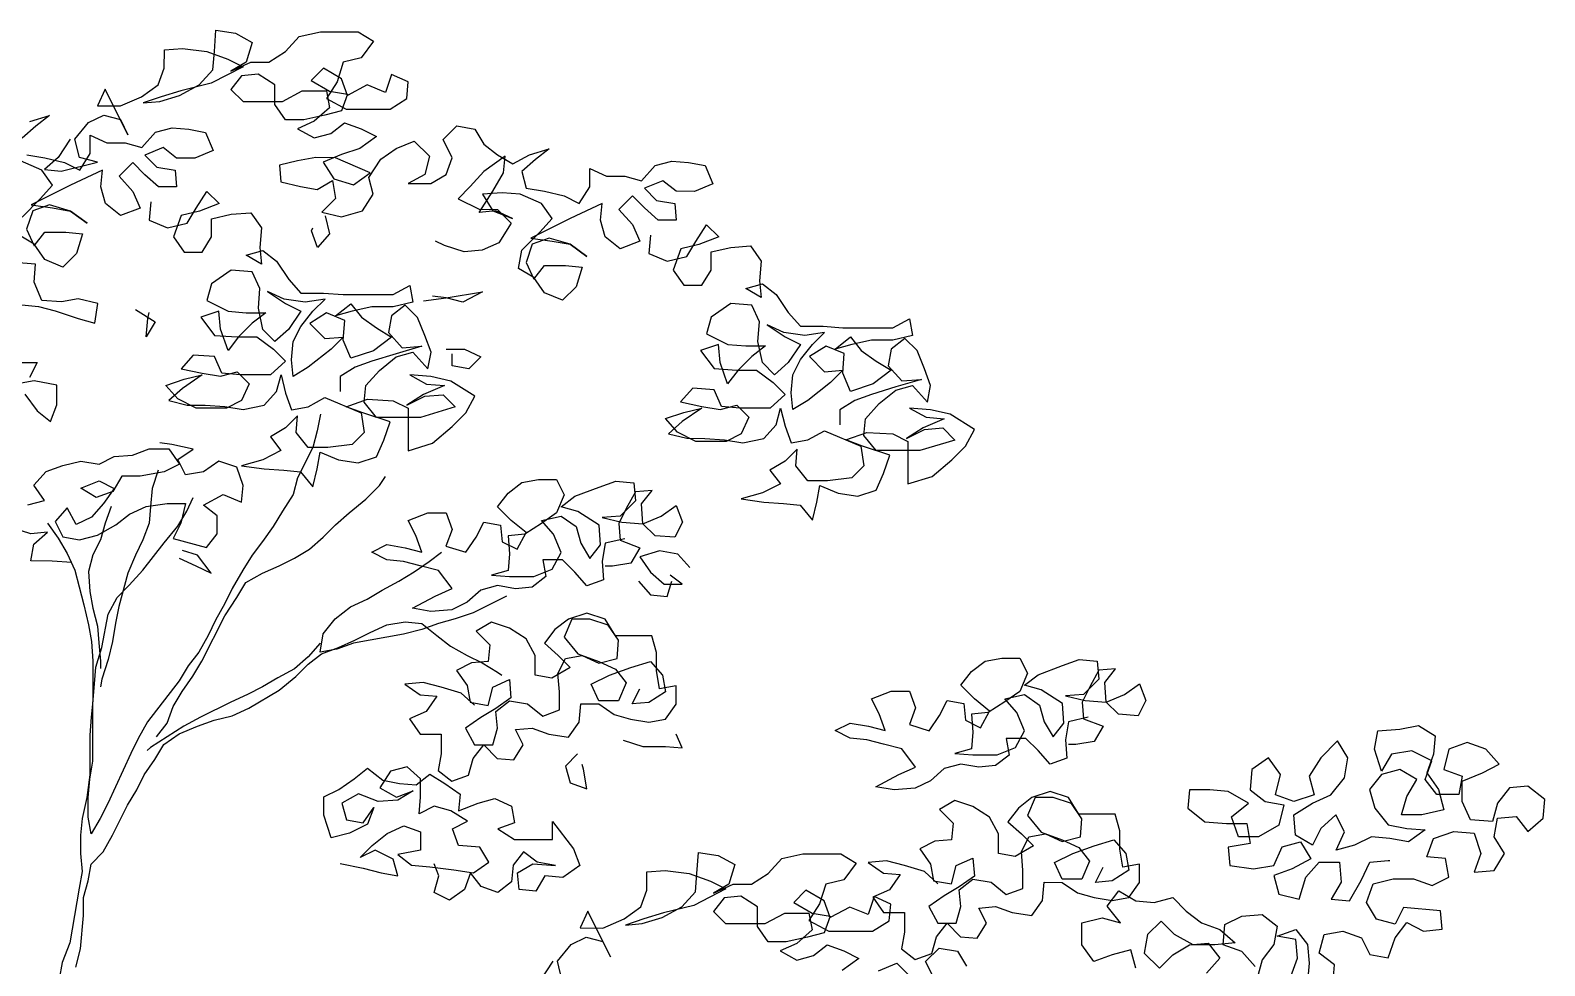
# Model space of a CAD drawing. Header units: millimetres. Extents: x 2002 to 2114, y 811 to 859.
# Drawn here: x 2019.863 to 2020.705, y 819.594 to 820.113 of the extents above; entities that cross this region are included whole.
import ezdxf

# ---------------------------------------------------------------- set-up
doc = ezdxf.new("R2010")
doc.units = ezdxf.units.MM
doc.header["$LTSCALE"] = 0.04
doc.layers.add('0_Architettonico', color=8, linetype='Continuous')

msp = doc.modelspace()

# ---------------------------------------------------------------- linework, layer by layer
at = {"layer": '0_Architettonico'}
for points in [[(2019.88553, 820.05272), (2019.87878, 820.04263), (2019.8712, 820.0359), (2019.88046, 820.03505), (2019.90067, 820.04008), (2019.89057, 820.04262), (2019.88805, 820.05272), (2019.89564, 820.06198), (2019.90406, 820.06618), (2019.91332, 820.06364), (2019.91752, 820.05522), (2019.90492, 820.08049), (2019.9007, 820.07123), (2019.91333, 820.07122), (2019.92512, 820.07626), (2019.93439, 820.08299), (2019.93776, 820.09225), (2019.93777, 820.10235), (2019.94788, 820.10318), (2019.96135, 820.10149), (2019.97313, 820.09727), (2019.98154, 820.09305), (2019.96386, 820.0838), (2019.94701, 820.07961), (2019.93607, 820.07625), (2019.92596, 820.07289), (2019.93522, 820.07373), (2019.94617, 820.07708), (2019.95712, 820.08297), (2019.9647, 820.09138), (2019.96556, 820.10148), (2019.96641, 820.11327), (2019.97735, 820.11158), (2019.98661, 820.10652), (2019.98323, 820.09557), (2019.97481, 820.09053), (2019.98576, 820.09557), (2019.99586, 820.09556), (2020.00513, 820.10145), (2020.01271, 820.10986), (2020.0245, 820.11237), (2020.04555, 820.11235), (2020.05396, 820.1073), (2020.04722, 820.09804), (2020.03711, 820.09552), (2020.03374, 820.08458), (2020.02783, 820.07533), (2020.03877, 820.06942), (2020.06319, 820.0694), (2020.07246, 820.07529), (2020.07331, 820.08455), (2020.06405, 820.08876), (2020.06067, 820.07866), (2020.05057, 820.08288), (2020.03962, 820.077), (2020.03626, 820.08626), (2020.02617, 820.09217), (2020.01942, 820.08544), (2020.02952, 820.07953), (2020.03962, 820.07784), (2020.03625, 820.06858), (2020.02698, 820.06607), (2020.0152, 820.06355), (2020.00509, 820.06356), (2019.99921, 820.07198), (2019.99922, 820.08293), (2019.98996, 820.08883), (2019.9807, 820.088), (2019.9748, 820.08043), (2019.98153, 820.07368), (2020.00342, 820.07366), (2020.01437, 820.07955), (2020.02784, 820.07954), (2020.02951, 820.07027), (2020.02109, 820.0627), (2020.01182, 820.0585), (2020.02108, 820.05344), (2020.03034, 820.05596), (2020.03793, 820.06185), (2020.04718, 820.05847), (2020.0556, 820.05425), (2020.04633, 820.04753), (2020.03623, 820.04417), (2020.02612, 820.03997), (2020.032, 820.0307), (2020.04295, 820.02732), (2020.05221, 820.03405), (2020.03286, 820.04249), (2020.02191, 820.0425), (2020.01181, 820.04082), (2020.0017, 820.03831), (2020.00253, 820.02904), (2020.01348, 820.02651), (2020.02274, 820.02482), (2020.03116, 820.02986), (2020.03284, 820.01975), (2020.02525, 820.01218), (2020.03619, 820.00965), (2020.04798, 820.01301), (2020.05389, 820.02226), (2020.05137, 820.03152), (2020.05811, 820.04162), (2020.06654, 820.04751), (2020.07664, 820.05171), (2020.08506, 820.04328), (2020.08252, 820.03318), (2020.07326, 820.02814), (2020.08588, 820.02813), (2020.09431, 820.03317), (2020.09768, 820.04243), (2020.09264, 820.05253), (2020.10023, 820.06011), (2020.11033, 820.05841), (2020.11537, 820.04999), (2020.12294, 820.04409), (2020.13136, 820.03903), (2020.14062, 820.04407), (2020.15157, 820.04743), (2020.14399, 820.04154), (2020.13641, 820.03481), (2020.13892, 820.02555), (2020.14903, 820.02386), (2020.15997, 820.02132), (2020.16838, 820.0171), (2020.17429, 820.02636), (2020.17429, 820.03646), (2020.18355, 820.03225), (2020.19365, 820.03224), (2020.20291, 820.0297), (2020.2105, 820.03811), (2020.21976, 820.04063), (2020.22902, 820.03978), (2020.23828, 820.03809), (2020.24248, 820.02798), (2020.23238, 820.02378), (2020.22227, 820.02379), (2020.2147, 820.02969), (2020.20459, 820.02549), (2020.21132, 820.01875), (2020.22142, 820.01706), (2020.22226, 820.00779), (2020.21216, 820.0078), (2020.20458, 820.01455), (2020.19785, 820.02129), (2020.19027, 820.01372), (2020.19784, 820.00529), (2020.20204, 819.99603), (2020.19109, 819.99183), (2020.18268, 819.99857), (2020.18016, 820.00783), (2020.18101, 820.01709), (2020.16332, 820.00869), (2020.14142, 819.99776), (2020.15321, 819.99607), (2020.16331, 819.99438), (2020.17257, 819.98763), (2020.16331, 819.99438), (2020.15153, 819.99776), (2020.14226, 819.9944), (2020.13889, 819.9843), (2020.14309, 819.97503), (2020.14899, 819.9826), (2020.16077, 819.98259), (2020.17003, 819.98174), (2020.16666, 819.9708), (2020.15907, 819.96323), (2020.14897, 819.96745), (2020.14309, 819.97587), (2020.13467, 819.98093), (2020.13637, 819.99103), (2020.14648, 820.00113), (2020.15322, 820.0087), (2020.14734, 820.01712), (2020.13555, 820.02219), (2020.12545, 820.02304), (2020.1145, 820.02221), (2020.12039, 820.01294), (2020.13133, 820.00872), (2020.12207, 820.01294), (2020.11281, 820.0121), (2020.1204, 820.02388), (2020.1263, 820.03398), (2020.12715, 820.04324), (2020.11536, 820.03483), (2020.10777, 820.02642), (2020.10103, 820.01969), (2020.11281, 820.01379), (2020.12292, 820.01378), (2020.13049, 820.00619), (2020.12374, 819.99526), (2020.11448, 819.99105), (2020.10437, 819.99022), (2020.09343, 819.9936), (2020.08838, 819.99613)], [(2019.86297, 820.06255), (2019.87392, 820.06591), (2019.86633, 820.06002), (2019.85875, 820.0533)], [(2019.86127, 820.04403), (2019.87137, 820.04234), (2019.88231, 820.0398), (2019.89073, 820.03559), (2019.89663, 820.04484), (2019.89664, 820.05495), (2019.9059, 820.05073), (2019.916, 820.05072), (2019.92526, 820.04818), (2019.93284, 820.0566), (2019.94211, 820.05911), (2019.95137, 820.05826), (2019.96063, 820.05657), (2019.96483, 820.04646), (2019.95472, 820.04226), (2019.94462, 820.04227), (2019.93705, 820.04817), (2019.92694, 820.04397), (2019.93367, 820.03723), (2019.94377, 820.03554), (2019.9446, 820.02628), (2019.9345, 820.02629), (2019.92693, 820.03303), (2019.9202, 820.03977), (2019.91262, 820.0322), (2019.92019, 820.02377), (2019.92439, 820.01451), (2019.91344, 820.01031), (2019.90502, 820.01705), (2019.90251, 820.02631), (2019.90336, 820.03558), (2019.88567, 820.02717), (2019.86377, 820.01625), (2019.87555, 820.01455), (2019.88566, 820.01286), (2019.89491, 820.00612), (2019.88566, 820.01286), (2019.87387, 820.01624), (2019.86461, 820.01288), (2019.86123, 820.00278), (2019.86543, 819.99351), (2019.87133, 820.00109), (2019.88312, 820.00107), (2019.89238, 820.00022), (2019.889, 819.98928), (2019.88142, 819.98171), (2019.87132, 819.98593), (2019.86543, 819.99436), (2019.85702, 819.99941)], [(2019.85871, 820.00952), (2019.86882, 820.01961), (2019.87557, 820.02718), (2019.86968, 820.03561), (2019.8579, 820.04067)], [(2019.93028, 820.01787), (2019.92943, 820.00777), (2019.93953, 820.00355), (2019.95048, 820.00606), (2019.95554, 820.01448), (2019.96144, 820.02373), (2019.96817, 820.01699), (2019.95722, 820.01279), (2019.94711, 820.01028), (2019.94289, 819.99849), (2019.94878, 819.99007), (2019.95888, 819.99006), (2019.96394, 819.99847), (2019.96395, 820.00858), (2019.9749, 820.01109), (2019.98584, 820.01193), (2019.99173, 820.0035), (2019.99088, 819.99256), (2019.99171, 819.98329), (2019.9833, 819.98835), (2019.99256, 819.99087), (2020.00013, 819.98497), (2020.00686, 819.97486), (2020.01359, 819.96728), (2020.02622, 819.96727), (2020.03716, 819.96641), (2020.06494, 819.96639), (2020.07421, 819.97143), (2020.07589, 819.96217), (2020.06494, 819.95965), (2020.05315, 819.95966), (2020.0422, 819.95715), (2020.03294, 819.95463), (2020.04137, 819.96136), (2020.04725, 819.95378), (2020.05567, 819.94788), (2020.06408, 819.94282), (2020.05397, 819.93525), (2020.04134, 819.93105), (2020.03714, 819.94116), (2020.03799, 819.9521), (2020.02789, 819.95632), (2020.01862, 819.95043), (2020.02704, 819.94201), (2020.03714, 819.94284), (2020.0304, 819.93611), (2020.01776, 819.92602), (2020.00934, 819.92098), (2020.0085, 819.93024), (2020.00935, 819.94034), (2020.01357, 819.94876), (2020.02031, 819.95717), (2020.02706, 819.9639), (2020.01611, 819.96222), (2020.00432, 819.96392), (2019.99507, 819.96814), (2020.00516, 819.96139), (2020.01358, 819.95717), (2020.00683, 819.94708), (2019.99925, 819.94035), (2019.99252, 819.94709), (2019.99001, 819.95888), (2019.99086, 819.96982), (2019.98666, 819.97909), (2019.97487, 819.97994), (2019.96392, 819.97238), (2019.96138, 819.96312), (2019.97317, 819.95721), (2019.98327, 819.95636), (2019.99421, 819.95635), (2019.98663, 819.95046), (2019.97905, 819.94289), (2019.97315, 819.93532), (2019.96895, 819.94711), (2019.96811, 819.95722), (2019.95801, 819.95386), (2019.96558, 819.94375), (2019.9782, 819.94289), (2019.98915, 819.94288), (2019.9984, 819.93614), (2020.00513, 819.9294), (2019.99671, 819.92183), (2019.97987, 819.92184), (2019.96977, 819.9227), (2019.96557, 819.93196), (2019.95378, 819.93281), (2019.94704, 819.92524), (2019.95882, 819.92271), (2019.96892, 819.92101), (2019.97819, 819.92353), (2019.98492, 819.91679), (2019.9807, 819.90753), (2019.97227, 819.90333), (2019.95544, 819.90334), (2019.94534, 819.90841), (2019.93861, 819.91599), (2019.94872, 819.91935), (2019.95882, 819.92186), (2019.94787, 819.9143), (2019.94028, 819.90757), (2019.95039, 819.90503), (2019.96049, 819.90502), (2019.97143, 819.90417), (2019.98153, 819.90248), (2019.99332, 819.90499), (2020.00007, 819.91257), (2020.0026, 819.92182), (2020.00512, 819.91172), (2020.00848, 819.90245), (2020.01774, 819.90413), (2020.027, 819.90917), (2020.0472, 819.90074), (2020.04888, 819.88979), (2020.04214, 819.88306), (2020.02866, 819.88139), (2020.01772, 819.8814), (2020.01099, 819.88982), (2020.01184, 819.89908), (2020.0051, 819.89235), (2019.99668, 819.88731), (2020.00256, 819.87973), (2019.99245, 819.87469), (2019.98066, 819.87133), (2019.99329, 819.86963), (2020.00424, 819.86878), (2020.0135, 819.86793), (2020.02022, 819.85951), (2020.02276, 819.86961), (2020.02445, 819.87887), (2020.03455, 819.87465), (2020.04549, 819.87295), (2020.0556, 819.87631), (2020.05982, 819.88557), (2020.0632, 819.89567), (2020.04805, 819.90073), (2020.03879, 819.90411), (2020.05058, 819.90831), (2020.06489, 819.90745), (2020.07331, 819.90324), (2020.07328, 819.87966), (2020.08676, 819.88386), (2020.09771, 819.89311), (2020.1053, 819.90068), (2020.11036, 819.90994), (2020.09689, 819.91837), (2020.08595, 819.92091), (2020.07416, 819.92176), (2020.08342, 819.9167), (2020.09352, 819.91585), (2020.08173, 819.91081), (2020.07247, 819.90492), (2020.08257, 819.90996), (2020.09268, 819.9108), (2020.09941, 819.90405), (2020.08004, 819.89818), (2020.05562, 819.8982), (2020.04889, 819.90663), (2020.04974, 819.91589), (2020.05733, 819.9243), (2020.0666, 819.93187), (2020.07586, 819.93439), (2020.08427, 819.92512), (2020.08596, 819.93438), (2020.0826, 819.94364), (2020.0784, 819.95375), (2020.07167, 819.96049), (2020.06409, 819.9546), (2020.0624, 819.94534), (2020.06997, 819.93692), (2020.08091, 819.93775), (2020.0666, 819.93355), (2020.05312, 819.92936), (2020.04386, 819.926), (2020.03544, 819.92095), (2020.03543, 819.91253)], [(2020.0271, 820.0102), (2020.02961, 820.0001), (2020.02287, 819.99253), (2020.01951, 820.00179), (2020.02036, 820.00347)], [(2020.20794, 819.99939), (2020.20709, 819.98929), (2020.21719, 819.98507), (2020.22813, 819.98758), (2020.23319, 819.996), (2020.23909, 820.00525), (2020.24582, 819.99851), (2020.23487, 819.99431), (2020.22477, 819.9918), (2020.22055, 819.98001), (2020.22643, 819.97159), (2020.23654, 819.97158), (2020.2416, 819.97999), (2020.24161, 819.9901), (2020.25255, 819.99261), (2020.2635, 819.99344), (2020.26939, 819.98502), (2020.26853, 819.97407), (2020.26937, 819.96481), (2020.26095, 819.96987), (2020.27022, 819.97239), (2020.27779, 819.96649), (2020.28451, 819.95638), (2020.29124, 819.9488), (2020.30387, 819.94878), (2020.31482, 819.94793), (2020.3426, 819.94791), (2020.35186, 819.95295), (2020.35354, 819.94369), (2020.34259, 819.94117), (2020.33081, 819.94118), (2020.31986, 819.93867), (2020.31059, 819.93615), (2020.31902, 819.94288), (2020.32491, 819.93529), (2020.33332, 819.92939), (2020.34174, 819.92433), (2020.33163, 819.91677), (2020.31899, 819.91257), (2020.31479, 819.92267), (2020.31564, 819.93362), (2020.30554, 819.93784), (2020.29628, 819.93195), (2020.30469, 819.92353), (2020.31479, 819.92436), (2020.30805, 819.91763), (2020.29541, 819.90754), (2020.28699, 819.90249), (2020.28616, 819.91176), (2020.28701, 819.92186), (2020.29123, 819.93027), (2020.29797, 819.93869), (2020.30471, 819.94542), (2020.29376, 819.94374), (2020.28198, 819.94544), (2020.27272, 819.94965), (2020.28282, 819.94291), (2020.29123, 819.93869), (2020.28449, 819.9286), (2020.2769, 819.92187), (2020.27018, 819.92861), (2020.26766, 819.9404), (2020.26851, 819.95134), (2020.26431, 819.96061), (2020.25253, 819.96146), (2020.24157, 819.95389), (2020.23904, 819.94463), (2020.25082, 819.93873), (2020.26092, 819.93788), (2020.27187, 819.93787), (2020.26429, 819.93198), (2020.2567, 819.92441), (2020.2508, 819.91684), (2020.2466, 819.92863), (2020.24577, 819.93873), (2020.23566, 819.93538), (2020.24323, 819.92527), (2020.25586, 819.92441), (2020.2668, 819.9244), (2020.27606, 819.91766), (2020.28279, 819.91092), (2020.27436, 819.90335), (2020.25752, 819.90336), (2020.24742, 819.90421), (2020.24322, 819.91348), (2020.23143, 819.91433), (2020.22469, 819.90676), (2020.23648, 819.90422), (2020.24658, 819.90253), (2020.25584, 819.90505), (2020.26257, 819.89831), (2020.25835, 819.88905), (2020.24993, 819.88485), (2020.23309, 819.88486), (2020.22299, 819.88992), (2020.21626, 819.89751), (2020.22637, 819.90087), (2020.23648, 819.90338), (2020.22552, 819.89581), (2020.21794, 819.88909), (2020.22804, 819.88655), (2020.23814, 819.88654), (2020.24909, 819.88569), (2020.25919, 819.884), (2020.27098, 819.88651), (2020.27772, 819.89408), (2020.28026, 819.90334), (2020.28277, 819.89324), (2020.28613, 819.88397), (2020.29539, 819.88565), (2020.30466, 819.89069), (2020.32486, 819.88225), (2020.32653, 819.87131), (2020.31979, 819.86458), (2020.30632, 819.86291), (2020.29537, 819.86292), (2020.28865, 819.87134), (2020.2895, 819.8806), (2020.28275, 819.87387), (2020.27433, 819.86883), (2020.28022, 819.86125), (2020.27011, 819.8562), (2020.25832, 819.85285), (2020.27095, 819.85115), (2020.28189, 819.8503), (2020.29115, 819.84945), (2020.29788, 819.84102), (2020.30041, 819.85112), (2020.30211, 819.86038), (2020.31221, 819.85616), (2020.32315, 819.85447), (2020.33326, 819.85783), (2020.33747, 819.86709), (2020.34085, 819.87719), (2020.3257, 819.88225), (2020.31644, 819.88563), (2020.32823, 819.88983), (2020.34254, 819.88897), (2020.35096, 819.88475), (2020.35094, 819.86118), (2020.36441, 819.86538), (2020.37537, 819.87463), (2020.38295, 819.8822), (2020.38801, 819.89146), (2020.37455, 819.89989), (2020.36361, 819.90242), (2020.35182, 819.90328), (2020.36108, 819.89822), (2020.37118, 819.89737), (2020.35939, 819.89232), (2020.35012, 819.88644), (2020.36023, 819.89148), (2020.37033, 819.89231), (2020.37706, 819.88557), (2020.35769, 819.8797), (2020.33328, 819.87972), (2020.32655, 819.88814), (2020.3274, 819.89741), (2020.33498, 819.90582), (2020.34425, 819.91339), (2020.35351, 819.9159), (2020.36193, 819.90663), (2020.36362, 819.91589), (2020.36026, 819.92516), (2020.35606, 819.93527), (2020.34933, 819.94201), (2020.34175, 819.93612), (2020.34005, 819.92686), (2020.34762, 819.91843), (2020.35857, 819.91927), (2020.34425, 819.91507), (2020.33078, 819.91087), (2020.32151, 819.90751), (2020.31309, 819.90247), (2020.31308, 819.89405)], [(2019.85867, 819.96068), (2019.86793, 819.95983), (2019.87719, 819.9573), (2019.88981, 819.95308), (2019.89907, 819.95054), (2019.90076, 819.96149), (2019.88982, 819.96402), (2019.88056, 819.96235), (2019.86961, 819.9632), (2019.86541, 819.97331), (2019.86626, 819.98341), (2019.85448, 819.98426)], [(2020.08178, 819.96301), (2020.09441, 819.96468), (2020.11462, 819.96803), (2020.10367, 819.96214), (2020.09441, 819.96468), (2020.08683, 819.96553)], [(2019.92181, 819.9581), (2019.93275, 819.95136), (2019.92769, 819.94294), (2019.92854, 819.95304), (2019.92938, 819.95641)], [(2020.09438, 819.93605), (2020.10449, 819.93604), (2020.11374, 819.93183), (2020.107, 819.9251), (2020.09774, 819.92679), (2020.09775, 819.93352)], [(2019.85611, 819.92869), (2019.86706, 819.92868), (2019.86284, 819.92027)], [(2019.86031, 819.91101), (2019.86703, 819.90174), (2019.8746, 819.89584), (2019.87798, 819.9051), (2019.87799, 819.91604), (2019.86536, 819.91858), (2019.8561, 819.91691)], [(2020.02447, 819.89991), (2020.02278, 819.89065), (2020.02024, 819.8814), (2020.01181, 819.86456), (2020.00928, 819.85531), (2020.00337, 819.84605), (2019.99831, 819.83764), (2019.99241, 819.82922), (2019.98651, 819.82165), (2019.98145, 819.81323), (2019.97555, 819.80314), (2019.97133, 819.79472), (2019.96627, 819.78547), (2019.96206, 819.77705), (2019.957, 819.76779), (2019.9511, 819.76022), (2019.94604, 819.75181), (2019.92833, 819.72909), (2019.92327, 819.71983), (2019.91906, 819.71142), (2019.9064, 819.68365), (2019.90219, 819.67523), (2019.89713, 819.66682), (2019.89545, 819.67608), (2019.89546, 819.68702), (2019.89631, 819.69713), (2019.89801, 819.70723), (2019.89803, 819.73922), (2019.89889, 819.75017), (2019.89974, 819.75943), (2019.90311, 819.77037), (2019.9065, 819.78889), (2019.91156, 819.79814), (2019.9183, 819.80487), (2019.92589, 819.81329), (2019.93769, 819.82843), (2019.94527, 819.83768), (2019.95033, 819.8461), (2019.95371, 819.85367)], [(2019.86193, 819.84955), (2019.8712, 819.85206), (2019.86531, 819.86049), (2019.87205, 819.86806), (2019.88132, 819.87142), (2019.89142, 819.87394), (2019.90152, 819.87224), (2019.90995, 819.87644), (2019.92005, 819.87728), (2019.92932, 819.88064), (2019.94026, 819.88063), (2019.94615, 819.8722), (2019.93772, 819.868), (2019.92425, 819.86549), (2019.91415, 819.8655), (2019.90909, 819.85708), (2019.89982, 819.85372), (2019.89141, 819.85878), (2019.90152, 819.86298), (2019.90993, 819.85876), (2019.90403, 819.85035), (2019.89729, 819.84278), (2019.88886, 819.83858), (2019.88382, 819.84784), (2019.87708, 819.84027), (2019.88128, 819.83185), (2019.89054, 819.83016), (2019.90065, 819.83267), (2019.91075, 819.83856), (2019.91834, 819.84444), (2019.9276, 819.84865), (2019.93939, 819.85032), (2019.94949, 819.85031), (2019.94696, 819.83937), (2019.94274, 819.83095), (2019.96126, 819.82588), (2019.96716, 819.83345), (2019.96717, 819.84356), (2019.9596, 819.84946), (2019.97055, 819.85534), (2019.98065, 819.85112), (2019.9815, 819.86038), (2019.97814, 819.87049), (2019.96804, 819.87387), (2019.95961, 819.86798), (2019.94951, 819.86631), (2019.94531, 819.87473), (2019.95373, 819.88061), (2019.94195, 819.88315), (2019.93521, 819.884)], [(2019.93436, 819.86885), (2019.93098, 819.85875), (2019.93013, 819.84864), (2019.92928, 819.83938), (2019.9259, 819.83012), (2019.92168, 819.82171), (2019.91747, 819.81161), (2019.9124, 819.79309), (2019.9107, 819.78383), (2019.90901, 819.77373), (2019.90648, 819.76363), (2019.9031, 819.75269), (2019.90225, 819.74848)], [(2019.93338, 819.72067), (2019.93928, 819.72824), (2019.94266, 819.7375), (2019.94771, 819.74591), (2019.95362, 819.75433), (2019.95867, 819.76274), (2019.97133, 819.78799), (2019.97807, 819.79808), (2019.98313, 819.8065), (2019.9924, 819.81154), (2020.00166, 819.81574), (2020.01008, 819.81994), (2020.01851, 819.82499), (2020.02609, 819.83172), (2020.03283, 819.83845), (2020.04042, 819.84517), (2020.04969, 819.85274), (2020.05727, 819.86031), (2020.06064, 819.86536)], [(2020.19363, 819.83072), (2020.18269, 819.82821), (2020.18099, 819.8181), (2020.18183, 819.808), (2020.17256, 819.80464), (2020.16583, 819.81222), (2020.1591, 819.81897), (2020.14816, 819.81898), (2020.14984, 819.80971), (2020.14225, 819.80383), (2020.13299, 819.80299), (2020.12289, 819.80469), (2020.11363, 819.80217), (2020.10604, 819.79544), (2020.09762, 819.79124), (2020.08583, 819.79041), (2020.07573, 819.7921), (2020.08836, 819.79882), (2020.09763, 819.80303), (2020.09006, 819.81314), (2020.07996, 819.81567), (2020.0707, 819.8182), (2020.06144, 819.81906), (2020.05303, 819.82327), (2020.06145, 819.82747), (2020.07155, 819.82578), (2020.08081, 819.82325), (2020.07745, 819.83251), (2020.07325, 819.84093), (2020.0842, 819.84513), (2020.0943, 819.84512), (2020.09766, 819.83586), (2020.09428, 819.8266), (2020.10523, 819.82322), (2020.11113, 819.83164), (2020.11534, 819.84005), (2020.1246, 819.83836), (2020.12544, 819.8291), (2020.13385, 819.82488), (2020.13891, 819.83414), (2020.1305, 819.84088), (2020.12293, 819.84847), (2020.12883, 819.85604), (2020.13641, 819.86192), (2020.14568, 819.8636), (2020.15578, 819.86359), (2020.15998, 819.85517), (2020.15576, 819.84507), (2020.14734, 819.83918), (2020.13807, 819.8333), (2020.12881, 819.83246), (2020.12964, 819.82236), (2020.12879, 819.8131), (2020.11953, 819.81058), (2020.12963, 819.80973), (2020.1431, 819.80972), (2020.15321, 819.81392), (2020.15827, 819.82318), (2020.15407, 819.83328), (2020.14734, 819.84087), (2020.15829, 819.84338), (2020.1667, 819.83748), (2020.16922, 819.82822), (2020.17426, 819.81979), (2020.18016, 819.82737), (2020.17933, 819.83831), (2020.16755, 819.8459), (2020.15829, 819.84843), (2020.16587, 819.85432), (2020.17935, 819.85936), (2020.18861, 819.86272), (2020.19871, 819.86187), (2020.19955, 819.85176), (2020.19112, 819.84335), (2020.18102, 819.84252), (2020.19196, 819.83998), (2020.20375, 819.83913), (2020.21385, 819.84333), (2020.22228, 819.84922), (2020.22564, 819.83995), (2020.22142, 819.83154), (2020.21047, 819.83239), (2020.20375, 819.83913), (2020.20291, 819.85008), (2020.20881, 819.85765), (2020.19955, 819.85682), (2020.19449, 819.84756), (2020.19027, 819.83914), (2020.19111, 819.82988), (2020.20205, 819.82566), (2020.19699, 819.81725), (2020.18689, 819.81557), (2020.18268, 819.81558)], [(2019.90824, 819.84866), (2019.90486, 819.8394), (2019.90233, 819.83015), (2019.89811, 819.82173), (2019.89558, 819.81247), (2019.89641, 819.80153), (2019.89808, 819.79226), (2019.9006, 819.78216), (2019.90143, 819.7729), (2019.90227, 819.76279), (2019.90226, 819.75858)], [(2019.88632, 819.81753), (2019.87537, 819.81838), (2019.86359, 819.81839), (2019.86528, 819.82765), (2019.87286, 819.83438), (2019.8636, 819.83355), (2019.85266, 819.83693)], [(2019.87287, 819.83943), (2019.87875, 819.83101), (2019.8838, 819.82259), (2019.888, 819.81332), (2019.89052, 819.80406), (2019.89303, 819.79395), (2019.89555, 819.783), (2019.89722, 819.77374), (2019.89806, 819.7628), (2019.89804, 819.74091), (2019.89719, 819.73164), (2019.89633, 819.72154), (2019.89631, 819.69965), (2019.89462, 819.68703), (2019.89208, 819.67524), (2019.89123, 819.66598), (2019.89122, 819.65588), (2019.89206, 819.64577), (2019.89036, 819.63651), (2019.88528, 819.60621), (2019.88106, 819.59527), (2019.87937, 819.58601)], [(2019.9461, 819.82), (2019.95536, 819.81578), (2019.96377, 819.81157), (2019.9562, 819.82168), (2019.94779, 819.82421)], [(2020.12794, 819.79879), (2020.1094, 819.78954), (2020.0993, 819.78619), (2020.09003, 819.78367), (2020.08077, 819.78031), (2020.07066, 819.77779), (2020.04288, 819.77277), (2020.03361, 819.76941), (2020.02435, 819.76773), (2020.02604, 819.77783), (2020.03279, 819.78625), (2020.04121, 819.79297), (2020.05048, 819.79717), (2020.0589, 819.80222), (2020.06817, 819.80726), (2020.07659, 819.81231), (2020.08501, 819.81819), (2020.09175, 819.82324)], [(2020.22982, 819.81469), (2020.22309, 819.82227), (2020.21299, 819.82397), (2020.20204, 819.82061), (2020.20793, 819.81219), (2020.2155, 819.80544), (2020.2256, 819.80543), (2020.21887, 819.81049)], [(2020.20119, 819.80714), (2020.20792, 819.79956), (2020.21718, 819.79871), (2020.21971, 819.80712)], [(2019.88864, 819.59273), (2019.89117, 819.60284), (2019.89288, 819.62136), (2019.89288, 819.63146), (2019.89542, 819.64072), (2019.89711, 819.64998), (2019.90385, 819.65671), (2019.90891, 819.66596), (2019.91735, 819.68279), (2019.92241, 819.69121), (2019.92662, 819.69962), (2019.93253, 819.70804), (2019.93758, 819.71645), (2019.94601, 819.72234), (2019.95612, 819.72654), (2019.96538, 819.7299), (2019.97549, 819.73242), (2019.98475, 819.73662), (2020.0016, 819.7467), (2020.01087, 819.75427), (2020.01761, 819.761), (2020.02519, 819.76689), (2020.03446, 819.77025), (2020.04372, 819.77445), (2020.05214, 819.77865), (2020.06141, 819.78285), (2020.07151, 819.78453), (2020.08077, 819.78368), (2020.08919, 819.77693), (2020.09676, 819.77103), (2020.10602, 819.76597), (2020.11443, 819.76176), (2020.12285, 819.7567), (2020.12537, 819.75501)], [(2020.1102, 819.73819), (2020.10263, 819.74493), (2020.09169, 819.74831), (2020.08159, 819.75084), (2020.07148, 819.75001), (2020.0799, 819.74411), (2020.08916, 819.74326), (2020.08325, 819.73484), (2020.07399, 819.73064), (2020.07988, 819.72222), (2020.09166, 819.72221), (2020.09165, 819.71126), (2020.08996, 819.702), (2020.09753, 819.6961), (2020.1068, 819.69946), (2020.10933, 819.70872), (2020.11523, 819.71629), (2020.1228, 819.70871), (2020.13206, 819.70786), (2020.13712, 819.71627), (2020.13292, 819.72469), (2020.14218, 819.72553), (2020.15144, 819.72215), (2020.16238, 819.72046), (2020.16828, 819.72887), (2020.16913, 819.73897), (2020.17924, 819.73896), (2020.18765, 819.73306), (2020.19691, 819.73053), (2020.20701, 819.72884), (2020.21628, 819.73051), (2020.22218, 819.73892), (2020.22219, 819.74903), (2020.21292, 819.74735), (2020.21125, 819.75746), (2020.21126, 819.76756), (2020.20874, 819.77682), (2020.18853, 819.77684), (2020.18265, 819.78611), (2020.17255, 819.78949), (2020.16244, 819.78613), (2020.15486, 819.78024), (2020.14896, 819.77267), (2020.15653, 819.76593), (2020.16326, 819.75918), (2020.15315, 819.7533), (2020.14389, 819.75499), (2020.1439, 819.76594), (2020.13886, 819.7752), (2020.1296, 819.78111), (2020.1195, 819.78448), (2020.11108, 819.77944), (2020.11865, 819.77185), (2020.1178, 819.76259), (2020.10854, 819.76176), (2020.10011, 819.75756), (2020.106, 819.74913), (2020.10768, 819.73987), (2020.11778, 819.73818), (2020.12031, 819.74828), (2020.12958, 819.75248), (2020.13041, 819.74238), (2020.12198, 819.73649), (2020.11356, 819.73145), (2020.10514, 819.72556), (2020.11018, 819.7163), (2020.12028, 819.71629), (2020.12282, 819.72554), (2020.12198, 819.73481), (2020.12957, 819.74069), (2020.13967, 819.739), (2020.14808, 819.73226), (2020.15734, 819.73562), (2020.15735, 819.74572), (2020.15652, 819.75582), (2020.16074, 819.76424), (2020.17, 819.76591), (2020.17926, 819.7617), (2020.18936, 819.76421), (2020.19022, 819.77432), (2020.18433, 819.78274), (2020.17423, 819.78612), (2020.16413, 819.78613), (2020.15991, 819.77603), (2020.16748, 819.76676), (2020.17926, 819.76254), (2020.18852, 819.75832), (2020.1944, 819.75074), (2020.19018, 819.74064), (2020.17924, 819.74065), (2020.17504, 819.74991), (2020.18515, 819.75496), (2020.19694, 819.75915), (2020.20789, 819.76251), (2020.21461, 819.75493), (2020.21629, 819.74567), (2020.20702, 819.73978), (2020.19776, 819.73895), (2020.20198, 819.74736)], [(2020.02435, 819.77278), (2020.01761, 819.76521), (2020.01003, 819.75848), (2020.00076, 819.75344), (2019.99234, 819.7484), (2019.98392, 819.74419), (2019.97465, 819.73999), (2019.9578, 819.73159), (2019.94854, 819.72655), (2019.93001, 819.71478), (2019.92832, 819.71309)], [(2020.45112, 819.7316), (2020.44017, 819.72908), (2020.43848, 819.71898), (2020.43931, 819.70888), (2020.43005, 819.70552), (2020.42332, 819.7131), (2020.41659, 819.71984), (2020.40565, 819.71985), (2020.40732, 819.71059), (2020.39974, 819.7047), (2020.39048, 819.70387), (2020.38037, 819.70556), (2020.37111, 819.70305), (2020.36353, 819.69632), (2020.3551, 819.69212), (2020.34332, 819.69128), (2020.33321, 819.69298), (2020.34585, 819.6997), (2020.35511, 819.7039), (2020.34755, 819.71401), (2020.33745, 819.71655), (2020.32819, 819.71908), (2020.31893, 819.71993), (2020.31051, 819.72415), (2020.31893, 819.72835), (2020.32904, 819.72666), (2020.33829, 819.72412), (2020.33494, 819.73339), (2020.33073, 819.74181), (2020.34168, 819.74601), (2020.35179, 819.746), (2020.35514, 819.73674), (2020.35177, 819.72748), (2020.36271, 819.7241), (2020.36861, 819.73252), (2020.37283, 819.74093), (2020.38209, 819.73924), (2020.38292, 819.72998), (2020.39134, 819.72576), (2020.3964, 819.73502), (2020.38798, 819.74176), (2020.38041, 819.74934), (2020.38631, 819.75692), (2020.3939, 819.7628), (2020.40316, 819.76448), (2020.41326, 819.76447), (2020.41747, 819.75605), (2020.41325, 819.74595), (2020.40482, 819.74006), (2020.39555, 819.73418), (2020.38629, 819.73334), (2020.38713, 819.72324), (2020.38628, 819.71398), (2020.37701, 819.71146), (2020.38711, 819.71061), (2020.40058, 819.7106), (2020.41069, 819.7148), (2020.41575, 819.72405), (2020.41155, 819.73416), (2020.40482, 819.74174), (2020.41577, 819.74426), (2020.42418, 819.73836), (2020.4267, 819.7291), (2020.43175, 819.72067), (2020.43765, 819.72824), (2020.43681, 819.73919), (2020.42503, 819.74678), (2020.41578, 819.74931), (2020.42336, 819.7552), (2020.43683, 819.76024), (2020.4461, 819.7636), (2020.4562, 819.76275), (2020.45703, 819.75264), (2020.44861, 819.74423), (2020.4385, 819.7434), (2020.44944, 819.74086), (2020.46123, 819.74001), (2020.47134, 819.74421), (2020.47976, 819.75009), (2020.48312, 819.74083), (2020.4789, 819.73242), (2020.46796, 819.73327), (2020.46123, 819.74001), (2020.4604, 819.75095), (2020.4663, 819.75853), (2020.45704, 819.75769), (2020.45198, 819.74844), (2020.44776, 819.74002), (2020.44859, 819.73076), (2020.45953, 819.72654), (2020.45448, 819.71812), (2020.44437, 819.71645), (2020.44016, 819.71645)], [(2020.58707, 819.58281), (2020.588, 819.59403), (2020.57957, 819.60057), (2020.58237, 819.61087), (2020.59266, 819.61275), (2020.60295, 819.60901), (2020.60764, 819.59966), (2020.61793, 819.5978), (2020.62166, 819.60903), (2020.6282, 819.61746), (2020.63756, 819.61279), (2020.64785, 819.61373), (2020.64691, 819.62402), (2020.62632, 819.62587), (2020.62166, 819.61652), (2020.61136, 819.61931), (2020.60574, 819.62866), (2020.60947, 819.63896), (2020.6207, 819.64177), (2020.63192, 819.64178), (2020.64222, 819.63805), (2020.65157, 819.64274), (2020.64969, 819.65302), (2020.63939, 819.65395), (2020.64313, 819.66424), (2020.65435, 819.668), (2020.66558, 819.66707), (2020.66933, 819.65585), (2020.6656, 819.64556), (2020.67682, 819.6465), (2020.68242, 819.65586), (2020.6768, 819.66521), (2020.67867, 819.6755), (2020.68895, 819.67645), (2020.69551, 819.66803), (2020.70392, 819.67553), (2020.70485, 819.68582), (2020.69549, 819.69329), (2020.6852, 819.69235), (2020.67866, 819.68392), (2020.67586, 819.67363), (2020.6637, 819.67455), (2020.65901, 819.68484), (2020.659, 819.69607), (2020.67022, 819.70075), (2020.67957, 819.70544), (2020.67208, 819.71385), (2020.66179, 819.71758), (2020.6515, 819.71383), (2020.64871, 819.7026), (2020.659, 819.69887), (2020.65714, 819.68858), (2020.64498, 819.68857), (2020.63842, 819.69698), (2020.64215, 819.70728), (2020.63092, 819.71288), (2020.6197, 819.711), (2020.61409, 819.70164), (2020.61034, 819.71379), (2020.6122, 819.72409), (2020.62436, 819.72503), (2020.63465, 819.72691), (2020.64401, 819.72131), (2020.64308, 819.71102), (2020.63935, 819.70072), (2020.64591, 819.69138), (2020.64873, 819.68015), (2020.63657, 819.67734), (2020.62534, 819.67733), (2020.62814, 819.68762), (2020.63374, 819.69698), (2020.62438, 819.70258), (2020.6141, 819.69977), (2020.60755, 819.69134), (2020.61037, 819.68105), (2020.61786, 819.67171), (2020.62815, 819.66984), (2020.63845, 819.66892), (2020.6291, 819.66236), (2020.6188, 819.66422), (2020.60851, 819.66515), (2020.59916, 819.66046), (2020.58888, 819.65765), (2020.59354, 819.66794), (2020.58886, 819.67729), (2020.58045, 819.6698), (2020.57578, 819.66044), (2020.56642, 819.66605), (2020.56547, 819.67727), (2020.57576, 819.68383), (2020.58604, 819.68851), (2020.59352, 819.69788), (2020.59538, 819.7091), (2020.58976, 819.71845), (2020.58041, 819.70909), (2020.57387, 819.69879), (2020.57669, 819.68851), (2020.56546, 819.68475), (2020.55517, 819.68849), (2020.55797, 819.69971), (2020.55141, 819.70906), (2020.54206, 819.70251), (2020.54114, 819.69128), (2020.54956, 819.68474), (2020.55985, 819.68288), (2020.55706, 819.67165), (2020.54584, 819.66509), (2020.53461, 819.66508), (2020.53086, 819.6763), (2020.54021, 819.6838), (2020.52898, 819.69033), (2020.51868, 819.69126), (2020.50746, 819.69125), (2020.50653, 819.68096), (2020.51589, 819.67348), (2020.52806, 819.67256), (2020.53928, 819.67257), (2020.54116, 819.66134), (2020.529, 819.65946), (2020.52995, 819.64917), (2020.54305, 819.64731), (2020.55427, 819.6492), (2020.55894, 819.65949), (2020.56923, 819.66231), (2020.57485, 819.65296), (2020.56456, 819.64733), (2020.55428, 819.64358), (2020.55709, 819.6333), (2020.56832, 819.6305), (2020.57205, 819.64266), (2020.57953, 819.65109), (2020.59075, 819.6511), (2020.5917, 819.63988), (2020.58609, 819.63052), (2020.59639, 819.62959), (2020.60292, 819.64082), (2020.60759, 819.65112), (2020.61788, 819.65206), (2020.61882, 819.65206)], [(2020.19269, 819.71875), (2020.20363, 819.71537), (2020.21626, 819.71536), (2020.22552, 819.71451), (2020.22216, 819.72209)], [(2020.16743, 819.71119), (2020.16068, 819.70446), (2020.1632, 819.6952), (2020.17246, 819.69182), (2020.17079, 819.70277), (2020.16995, 819.7053)], [(2020.03555, 819.65023), (2020.04817, 819.6477), (2020.05827, 819.64516), (2020.06753, 819.64347), (2020.06502, 819.65273), (2020.05492, 819.65779), (2020.0465, 819.65359), (2020.05324, 819.66032), (2020.06166, 819.66705), (2020.07093, 819.67125), (2020.08019, 819.66787), (2020.08018, 819.65777), (2020.06754, 819.65526), (2020.07512, 819.64936), (2020.08522, 819.6485), (2020.09869, 819.64681), (2020.10963, 819.64511), (2020.11806, 819.651), (2020.11301, 819.65942), (2020.10123, 819.66028), (2020.09787, 819.66954), (2020.10629, 819.67374), (2020.09703, 819.67964), (2020.08778, 819.68218), (2020.07935, 819.67798), (2020.0802, 819.68724), (2020.08021, 819.69734), (2020.07264, 819.70408), (2020.06338, 819.70157), (2020.05748, 819.69231), (2020.06673, 819.68725), (2020.076, 819.69061), (2020.06757, 819.68557), (2020.05663, 819.68473), (2020.04569, 819.68895), (2020.03642, 819.68391), (2020.03894, 819.67465), (2020.0482, 819.67295), (2020.0541, 819.68137), (2020.05072, 819.67211), (2020.04061, 819.66707), (2020.03051, 819.66455), (2020.02631, 819.67718), (2020.02632, 819.68729), (2020.03474, 819.69149), (2020.04317, 819.69737), (2020.05075, 819.70326), (2020.05916, 819.69652), (2020.06842, 819.69483), (2020.07768, 819.69398), (2020.08527, 819.69986), (2020.09368, 819.6948), (2020.10209, 819.6889), (2020.10124, 819.67964), (2020.11219, 819.68384), (2020.12146, 819.68636), (2020.13071, 819.68214), (2020.13239, 819.67288), (2020.12313, 819.66952), (2020.13238, 819.66362), (2020.15343, 819.6636), (2020.15344, 819.6737), (2020.16521, 819.65853), (2020.16857, 819.64927), (2020.1593, 819.64254), (2020.1492, 819.64339), (2020.14414, 819.63498), (2020.13488, 819.63583), (2020.13405, 819.64509), (2020.14247, 819.65014), (2020.1551, 819.64928), (2020.145, 819.65098), (2020.13743, 819.65688), (2020.13153, 819.6493), (2020.13068, 819.64004), (2020.12309, 819.63416), (2020.11383, 819.63753), (2020.10795, 819.64512), (2020.10457, 819.63586), (2020.09615, 819.62997), (2020.08773, 819.63419), (2020.09027, 819.64345), (2020.08775, 819.65019)], [(2020.36768, 819.63906), (2020.36011, 819.64581), (2020.34917, 819.64918), (2020.33907, 819.65172), (2020.32897, 819.65089), (2020.33738, 819.64498), (2020.34664, 819.64413), (2020.34074, 819.63572), (2020.33147, 819.63152), (2020.33736, 819.62309), (2020.34915, 819.62308), (2020.34914, 819.61214), (2020.34744, 819.60288), (2020.35502, 819.59698), (2020.36428, 819.60034), (2020.36682, 819.6096), (2020.37272, 819.61717), (2020.38029, 819.60958), (2020.38955, 819.60873), (2020.39461, 819.61715), (2020.3904, 819.62557), (2020.39967, 819.6264), (2020.40892, 819.62303), (2020.41987, 819.62133), (2020.42577, 819.62975), (2020.42662, 819.63985), (2020.43672, 819.63984), (2020.44514, 819.63394), (2020.4544, 819.63141), (2020.4645, 819.62971), (2020.47376, 819.63139), (2020.47966, 819.6398), (2020.47967, 819.64991), (2020.47041, 819.64823), (2020.46873, 819.65833), (2020.46874, 819.66844), (2020.46623, 819.6777), (2020.44602, 819.67772), (2020.44013, 819.68699), (2020.43003, 819.69036), (2020.41993, 819.687), (2020.41234, 819.68112), (2020.40644, 819.67355), (2020.41402, 819.6668), (2020.42074, 819.66006), (2020.41064, 819.65418), (2020.40138, 819.65587), (2020.40139, 819.66682), (2020.39634, 819.67608), (2020.38709, 819.68198), (2020.37699, 819.68536), (2020.36856, 819.68032), (2020.37613, 819.67273), (2020.37528, 819.66347), (2020.36602, 819.66264), (2020.3576, 819.65844), (2020.36348, 819.65001), (2020.36516, 819.64075), (2020.37526, 819.63906), (2020.3778, 819.64916), (2020.38706, 819.65336), (2020.38789, 819.64325), (2020.37947, 819.63737), (2020.37105, 819.63232), (2020.36262, 819.62644), (2020.36766, 819.61717), (2020.37777, 819.61716), (2020.3803, 819.62642), (2020.37947, 819.63568), (2020.38705, 819.64157), (2020.39715, 819.63988), (2020.40557, 819.63313), (2020.41483, 819.63649), (2020.41484, 819.6466), (2020.41401, 819.6567), (2020.41822, 819.66512), (2020.42749, 819.66679), (2020.43674, 819.66257), (2020.44685, 819.66509), (2020.4477, 819.67519), (2020.44181, 819.68362), (2020.43171, 819.68699), (2020.42161, 819.687), (2020.41739, 819.6769), (2020.42496, 819.66764), (2020.43674, 819.66342), (2020.446, 819.6592), (2020.45189, 819.65161), (2020.44767, 819.64152), (2020.43672, 819.64153), (2020.43252, 819.65079), (2020.44263, 819.65583), (2020.45442, 819.66003), (2020.46537, 819.66339), (2020.4721, 819.65581), (2020.47377, 819.64654), (2020.46451, 819.64066), (2020.45525, 819.63982), (2020.45946, 819.64824)], [(2020.15874, 819.58585), (2020.15622, 819.59596), (2020.16381, 819.60521), (2020.17223, 819.60941), (2020.18149, 819.60688), (2020.18569, 819.59846), (2020.17308, 819.62373), (2020.16887, 819.61447), (2020.18149, 819.61446), (2020.19329, 819.6195), (2020.20255, 819.62623), (2020.20593, 819.63548), (2020.20594, 819.64559), (2020.21604, 819.64642), (2020.22951, 819.64472), (2020.2413, 819.6405), (2020.24971, 819.63629), (2020.23202, 819.62704), (2020.21518, 819.62285), (2020.20423, 819.61949), (2020.19413, 819.61613), (2020.20339, 819.61696), (2020.21434, 819.62032), (2020.22529, 819.6262), (2020.23287, 819.63462), (2020.23372, 819.64472), (2020.23457, 819.65651), (2020.24552, 819.65481), (2020.25477, 819.64975), (2020.2514, 819.63881), (2020.24297, 819.63377), (2020.25392, 819.63881), (2020.26403, 819.6388), (2020.27329, 819.64468), (2020.28088, 819.6531), (2020.29267, 819.65561), (2020.31371, 819.65559), (2020.32213, 819.65053), (2020.31539, 819.64128), (2020.30528, 819.63876), (2020.3019, 819.62782), (2020.296, 819.61856), (2020.30694, 819.61266), (2020.33136, 819.61264), (2020.34062, 819.61852), (2020.34147, 819.62778), (2020.33222, 819.632), (2020.32884, 819.6219), (2020.31874, 819.62612), (2020.30779, 819.62024), (2020.30443, 819.6295), (2020.29433, 819.6354), (2020.28759, 819.62867), (2020.29769, 819.62277), (2020.30779, 819.62108), (2020.30441, 819.61182), (2020.29515, 819.6093), (2020.28336, 819.60679), (2020.27326, 819.6068), (2020.26737, 819.61522), (2020.26738, 819.62617), (2020.25813, 819.63207), (2020.24886, 819.63123), (2020.24296, 819.62366), (2020.24969, 819.61692), (2020.27158, 819.6169), (2020.28253, 819.62278), (2020.296, 819.62277), (2020.29768, 819.61351), (2020.28925, 819.60594), (2020.27999, 819.60174), (2020.28925, 819.59668), (2020.29851, 819.5992), (2020.30609, 819.60508), (2020.31535, 819.60171), (2020.32376, 819.59749), (2020.3145, 819.59076)], [(2020.47761, 819.59206), (2020.4748, 819.60235), (2020.46451, 819.59953), (2020.45422, 819.59578), (2020.44767, 819.60513), (2020.44766, 819.61729), (2020.45888, 819.62011), (2020.46917, 819.61731), (2020.46168, 819.62666), (2020.46822, 819.63508), (2020.47758, 819.62948), (2020.48787, 819.62855), (2020.49816, 819.63137), (2020.50565, 819.62389), (2020.51407, 819.61735), (2020.52437, 819.61362), (2020.53279, 819.60614), (2020.52157, 819.6052), (2020.50941, 819.60519), (2020.49911, 819.61079), (2020.49162, 819.61827), (2020.48415, 819.61078), (2020.48228, 819.60049), (2020.49071, 819.59207), (2020.49819, 819.59956), (2020.50754, 819.60519), (2020.51783, 819.60613), (2020.52438, 819.59772), (2020.51691, 819.58929)], [(2020.54403, 819.59306), (2020.53654, 819.60147), (2020.52625, 819.6052), (2020.52717, 819.61643), (2020.53652, 819.62112), (2020.54775, 819.62206), (2020.55617, 819.61552), (2020.55431, 819.60523), (2020.54777, 819.5968), (2020.54497, 819.58651)], [(2020.56368, 819.58746), (2020.56741, 819.59776), (2020.56647, 819.60805), (2020.55618, 819.60991), (2020.56646, 819.61366), (2020.57302, 819.60525), (2020.57397, 819.59496), (2020.57304, 819.58467)], [(2020.36585, 819.58566), (2020.36081, 819.59577), (2020.36839, 819.60334), (2020.37849, 819.60165), (2020.38354, 819.59322)], [(2020.15369, 819.59596), (2020.14695, 819.58586)], [(2020.3347, 819.59074), (2020.34481, 819.59494), (2020.35322, 819.58652)]]:
    msp.add_lwpolyline(points, dxfattribs=at)

doc.saveas('drawing.dxf')
